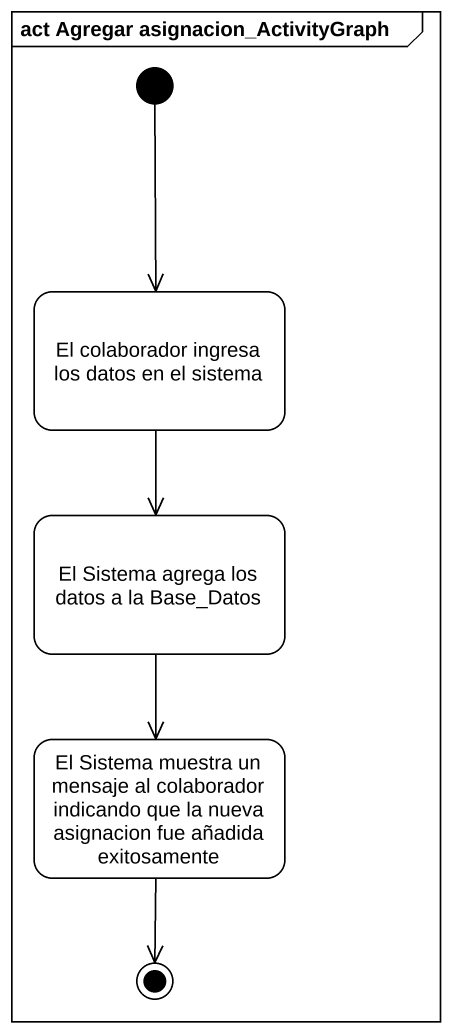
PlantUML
@startuml
mainframe act Agregar asignacion_ActivityGraph
hide empty description
state "El colaborador ingresa los datos en el sistema" as El_colaborador_ingresa_los
state "El Sistema agrega los datos a la Base_Datos" as El_Sistema_agrega_los_datos
state "El Sistema muestra un mensaje al colaborador indicando que la nueva asignacion fue añadida exitosamente" as El_Sistema_muestra_un
[*] --> El_colaborador_ingresa_los
El_colaborador_ingresa_los --> El_Sistema_agrega_los_datos
El_Sistema_agrega_los_datos --> El_Sistema_muestra_un
El_Sistema_muestra_un --> [*]
@enduml
